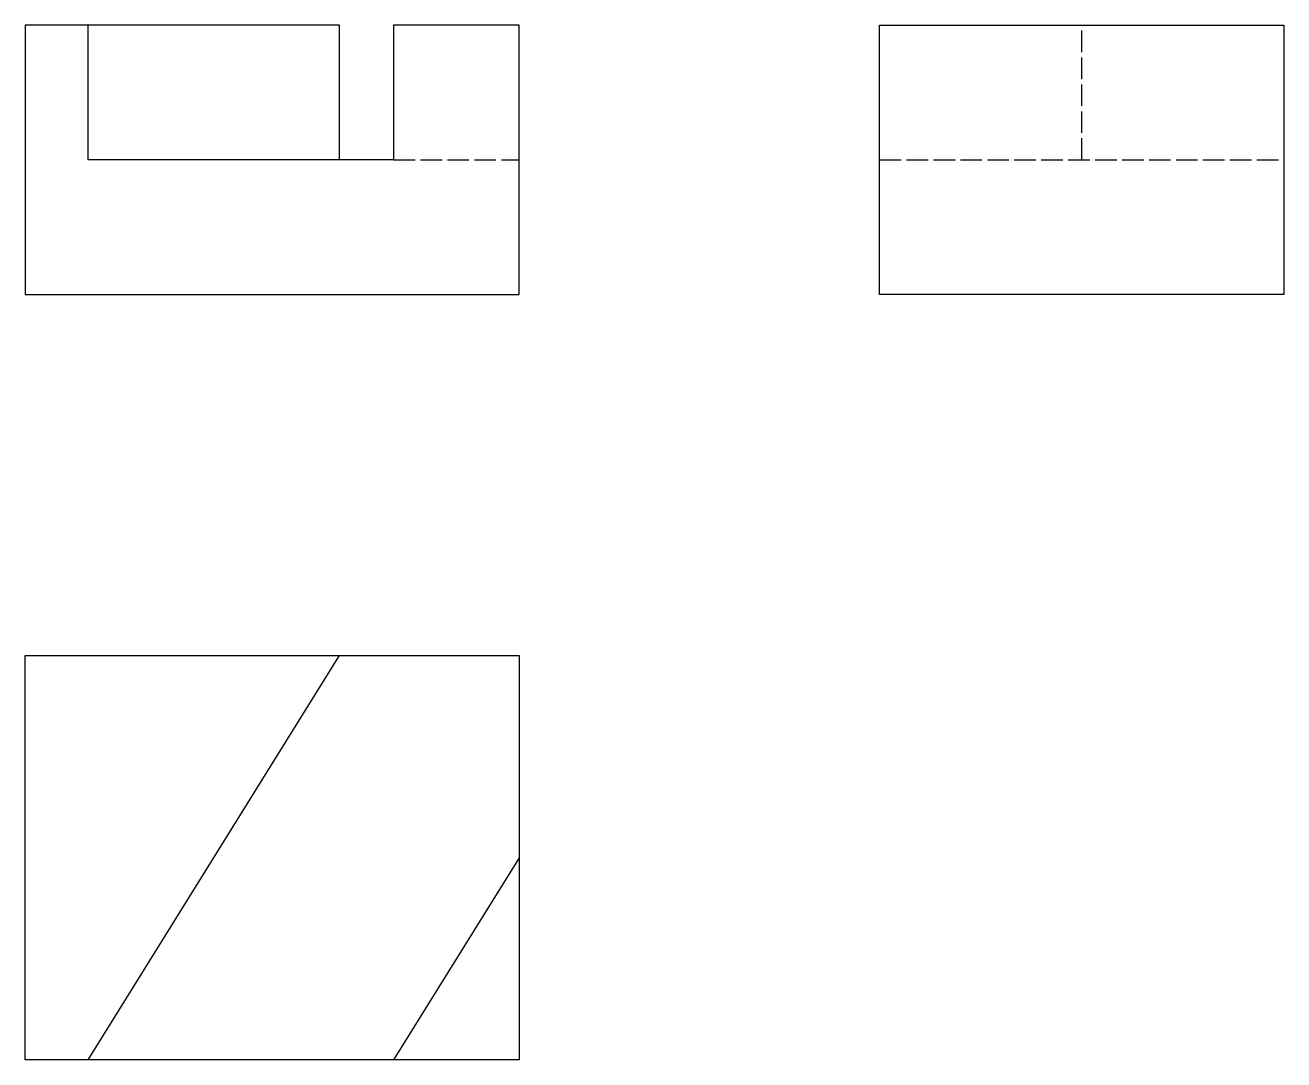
# Model space of a CAD drawing. Header units: millimetres. Extents: x 154 to 294, y 60 to 175.
import ezdxf

# ---------------------------------------------------------------- set-up
doc = ezdxf.new("R2010")
doc.units = ezdxf.units.MM
doc.header["$LTSCALE"] = 0.2
doc.linetypes.add('ACAD_ISO02W100', pattern=[15, 12, -3])
doc.layers.add('Capa1', color=7, linetype='ACAD_ISO02W100')

msp = doc.modelspace()

# ---------------------------------------------------------------- linework, layer by layer
for p, q in [((188.67, 175.36), (153.67, 175.36)), ((153.67, 175.36), (153.67, 145.36)), ((160.67, 160.36), (160.67, 175.36)), ((188.67, 160.36), (188.67, 175.36)), ((208.67, 175.36), (194.67, 175.36)), ((194.67, 175.36), (194.67, 160.36)), ((208.67, 145.36), (208.67, 175.36)), ((248.77, 145.36), (248.77, 175.36)), ((248.77, 175.36), (293.77, 175.36)), ((293.77, 175.36), (293.77, 145.36)), ((194.67, 160.36), (160.67, 160.36)), ((153.67, 145.36), (208.67, 145.36)), ((293.77, 145.36), (248.77, 145.36)), ((153.67, 105.17), (208.67, 105.17)), ((153.67, 60.17), (153.67, 105.17)), ((160.67, 60.17), (188.67, 105.17)), ((208.67, 105.17), (208.67, 60.17)), ((208.67, 82.67), (194.67, 60.17)), ((208.67, 60.17), (153.67, 60.17))]:
    msp.add_line(p, q)
at = {"layer": 'Capa1'}
for p, q in [((271.27, 160.36), (271.27, 175.36)), ((194.67, 160.36), (208.67, 160.36)), ((248.77, 160.36), (293.77, 160.36))]:
    msp.add_line(p, q, dxfattribs=at)

doc.saveas('drawing.dxf')
